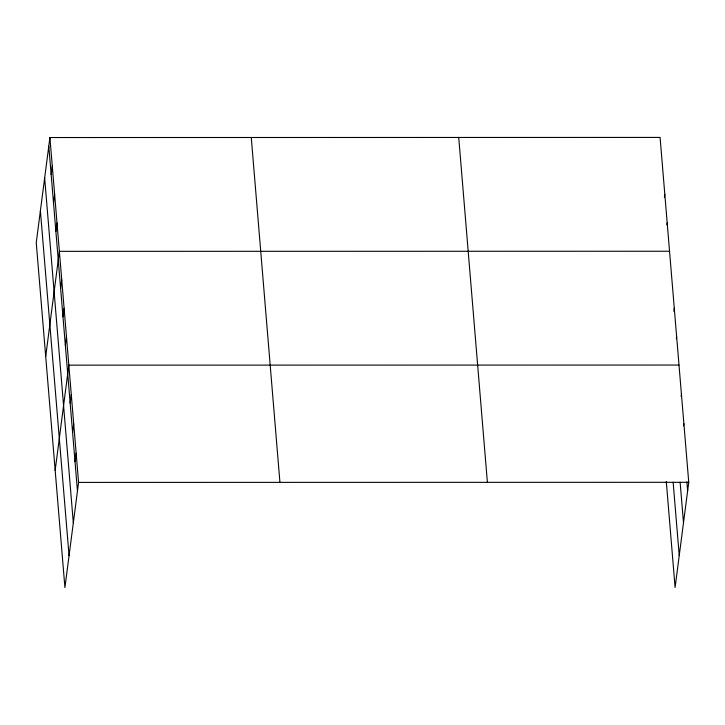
<?xml version="1.0" encoding="UTF-8"?>
<svg xmlns="http://www.w3.org/2000/svg" width="725" height="725" viewBox="0 0 725 725"><rect width="100%" height="100%" fill="white"/><g stroke="black" fill="none" stroke-linecap="round" stroke-linejoin="round"><path stroke-width="1.09" d="M49.907 137.532L36.25 242.694L64.915 587.576L78.581 482.406L49.907 137.532L660.085 137.424L688.75 482.306L675.093 587.467L666.284 481.491M51.158 174.58L52.273 165.98M53.523 203.036L54.638 194.436M55.888 231.483L57.003 222.892M45.711 356.51L59.368 251.339L669.547 251.24M60.619 288.387L61.734 279.796M62.984 316.843L64.099 308.243M65.35 345.29L66.464 336.699M55.172 470.317L68.83 365.146L678.999 365.047M70.153 403.064L71.267 394.463M72.591 432.372L73.705 423.781M75.019 461.689L76.143 453.089M664.39 197.553L664.816 194.336M666.9 224.931L667.181 222.783M673.851 311.369L674.268 308.143M676.362 338.738L676.633 336.59M681.165 396.512L681.437 394.364M683.593 425.82L683.874 423.672M78.581 482.406L688.75 482.306M686.883 481.88L687.635 490.897M680.123 482.179L683.494 522.77M673.135 482.315L679.234 555.604M458.726 137.46L487.39 482.333M251.267 137.496L279.932 482.37M48.793 146.133L77.457 491.006M44.651 177.997L73.325 522.87M40.392 210.83L69.056 555.703"/></g></svg>
